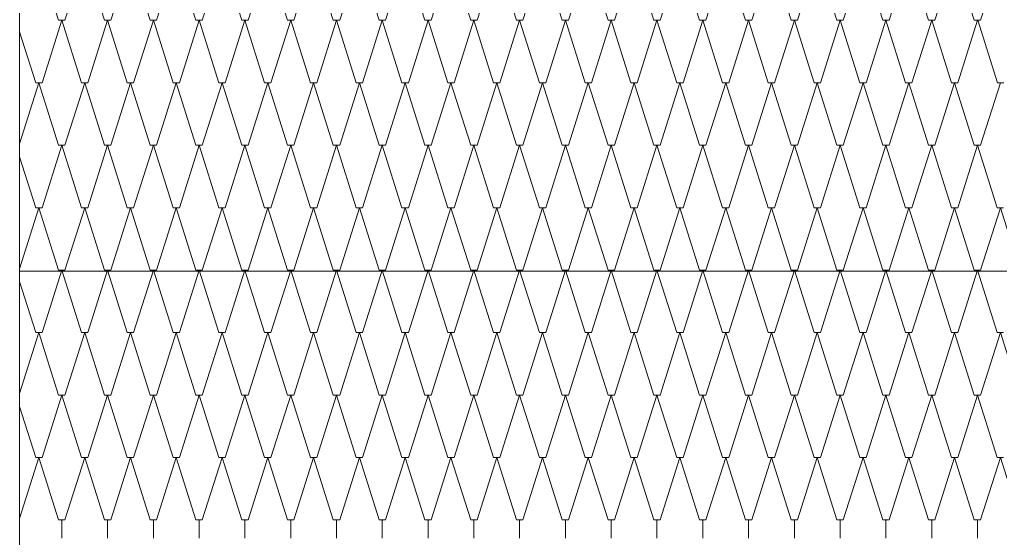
# Model space of a CAD drawing. Header units: millimetres. Extents: x 2399 to 111977, y 1313 to 59551.
# Drawn here: x 8346 to 11526, y 38151 to 39834 of the extents above; entities that cross this region are included whole.
import ezdxf

# ---------------------------------------------------------------- set-up
doc = ezdxf.new("R2010")
doc.units = ezdxf.units.MM
doc.layers.add('hatch1', color=7, linetype='Continuous', lineweight=20, true_color=0x6a6a6a)
doc.layers.add('main line', color=7, linetype='Continuous', lineweight=13)

msp = doc.modelspace()

# ---------------------------------------------------------------- linework, layer by layer
at = {"layer": 'hatch1', "color": 251, "linetype": 'Continuous', "lineweight": 20, "true_color": 0x6a6a6a}
for p, q in [((8408.2127, 40034.2835), (8472.1608, 39831.6338)), ((8556.7003, 40034.2835), (8492.7521, 39831.6338)), ((8556.7003, 40034.2835), (8620.6484, 39831.6338)), ((8705.1879, 40034.2835), (8641.2397, 39831.6338)), ((8705.1879, 40034.2835), (8769.136, 39831.6338)), ((8853.6754, 40034.2835), (8789.7273, 39831.6338)), ((8853.6754, 40034.2835), (8917.6236, 39831.6338)), ((9002.163, 40034.2835), (8938.2149, 39831.6338)), ((9002.163, 40034.2835), (9066.1112, 39831.6338)), ((9150.6506, 40034.2835), (9086.7025, 39831.6338)), ((9150.6506, 40034.2835), (9214.5988, 39831.6338)), ((9299.1382, 40034.2835), (9235.1901, 39831.6338)), ((9299.1382, 40034.2835), (9363.0863, 39831.6338)), ((9447.6258, 40034.2835), (9383.6777, 39831.6338)), ((9447.6258, 40034.2835), (9511.5739, 39831.6338)), ((9596.1134, 40034.2835), (9532.1653, 39831.6338)), ((9596.1134, 40034.2835), (9660.0615, 39831.6338)), ((9744.601, 40034.2835), (9680.6528, 39831.6338)), ((9744.601, 40034.2835), (9808.5491, 39831.6338)), ((9893.0886, 40034.2835), (9829.1404, 39831.6338)), ((9893.0886, 40034.2835), (9957.0367, 39831.6338)), ((10041.5761, 40034.2835), (9977.628, 39831.6338)), ((10041.5761, 40034.2835), (10105.5243, 39831.6338)), ((10190.0637, 40034.2835), (10126.1156, 39831.6338)), ((10190.0637, 40034.2835), (10254.0119, 39831.6338)), ((10338.5513, 40034.2835), (10274.6032, 39831.6338)), ((10338.5513, 40034.2835), (10402.4995, 39831.6338)), ((10487.0389, 40034.2835), (10423.0908, 39831.6338)), ((10487.0389, 40034.2835), (10550.987, 39831.6338)), ((10635.5265, 40034.2835), (10571.5784, 39831.6338)), ((10635.5265, 40034.2835), (10699.4746, 39831.6338)), ((10784.0141, 40034.2835), (10720.066, 39831.6338)), ((10784.0141, 40034.2835), (10847.9622, 39831.6338)), ((10932.5017, 40034.2835), (10868.5535, 39831.6338)), ((10932.5017, 40034.2835), (10996.4498, 39831.6338)), ((11080.9893, 40034.2835), (11017.0411, 39831.6338)), ((11080.9893, 40034.2835), (11144.9374, 39831.6338)), ((11229.4769, 40034.2835), (11165.5287, 39831.6338)), ((11229.4769, 40034.2835), (11293.425, 39831.6338)), ((11377.9644, 40034.2835), (11314.0163, 39831.6338)), ((11377.9644, 40034.2835), (11441.9126, 39831.6338)), ((11526.452, 40034.2835), (11462.5039, 39831.6338)), ((8482.4565, 39831.6338), (8418.5083, 39628.9841)), ((8472.1608, 39831.6338), (8492.7521, 39831.6338)), ((8482.4565, 39831.6338), (8546.4046, 39628.9841)), ((8630.9441, 39831.6338), (8566.9959, 39628.9841)), ((8620.6484, 39831.6338), (8641.2397, 39831.6338)), ((8630.9441, 39831.6338), (8694.8922, 39628.9841)), ((8779.4317, 39831.6338), (8715.4835, 39628.9841)), ((8769.136, 39831.6338), (8789.7273, 39831.6338)), ((8779.4317, 39831.6338), (8843.3798, 39628.9841)), ((8927.9192, 39831.6338), (8863.9711, 39628.9841)), ((8917.6236, 39831.6338), (8938.2149, 39831.6338)), ((8927.9192, 39831.6338), (8991.8674, 39628.9841)), ((9076.4068, 39831.6338), (9012.4587, 39628.9841)), ((9066.1112, 39831.6338), (9086.7025, 39831.6338)), ((9076.4068, 39831.6338), (9140.355, 39628.9841)), ((9224.8944, 39831.6338), (9160.9463, 39628.9841)), ((9214.5988, 39831.6338), (9235.1901, 39831.6338)), ((9224.8944, 39831.6338), (9288.8425, 39628.9841)), ((9373.382, 39831.6338), (9309.4339, 39628.9841)), ((9363.0863, 39831.6338), (9383.6777, 39831.6338)), ((9373.382, 39831.6338), (9437.3301, 39628.9841)), ((9521.8696, 39831.6338), (9457.9215, 39628.9841)), ((9511.5739, 39831.6338), (9532.1653, 39831.6338)), ((9521.8696, 39831.6338), (9585.8177, 39628.9841)), ((9670.3572, 39831.6338), (9606.409, 39628.9841)), ((9660.0615, 39831.6338), (9680.6528, 39831.6338)), ((9670.3572, 39831.6338), (9734.3053, 39628.9841)), ((9818.8448, 39831.6338), (9754.8966, 39628.9841)), ((9808.5491, 39831.6338), (9829.1404, 39831.6338)), ((9818.8448, 39831.6338), (9882.7929, 39628.9841)), ((9967.3324, 39831.6338), (9903.3842, 39628.9841)), ((9957.0367, 39831.6338), (9977.628, 39831.6338)), ((9967.3324, 39831.6338), (10031.2805, 39628.9841)), ((10115.8199, 39831.6338), (10051.8718, 39628.9841)), ((10105.5243, 39831.6338), (10126.1156, 39831.6338)), ((10115.8199, 39831.6338), (10179.7681, 39628.9841)), ((10264.3075, 39831.6338), (10200.3594, 39628.9841)), ((10254.0119, 39831.6338), (10274.6032, 39831.6338)), ((10264.3075, 39831.6338), (10328.2557, 39628.9841)), ((10412.7951, 39831.6338), (10348.847, 39628.9841)), ((10402.4995, 39831.6338), (10423.0908, 39831.6338)), ((10412.7951, 39831.6338), (10476.7433, 39628.9841)), ((10561.2827, 39831.6338), (10497.3346, 39628.9841)), ((10550.987, 39831.6338), (10571.5784, 39831.6338)), ((10561.2827, 39831.6338), (10625.2308, 39628.9841)), ((10709.7703, 39831.6338), (10645.8222, 39628.9841)), ((10699.4746, 39831.6338), (10720.066, 39831.6338)), ((10709.7703, 39831.6338), (10773.7184, 39628.9841)), ((10858.2579, 39831.6338), (10794.3098, 39628.9841)), ((10847.9622, 39831.6338), (10868.5535, 39831.6338)), ((10858.2579, 39831.6338), (10922.206, 39628.9841)), ((11006.7455, 39831.6338), (10942.7973, 39628.9841)), ((10996.4498, 39831.6338), (11017.0411, 39831.6338)), ((11006.7455, 39831.6338), (11070.6936, 39628.9841)), ((11155.2331, 39831.6338), (11091.2849, 39628.9841)), ((11144.9374, 39831.6338), (11165.5287, 39831.6338)), ((11155.2331, 39831.6338), (11219.1812, 39628.9841)), ((11303.7206, 39831.6338), (11239.7725, 39628.9841)), ((11293.425, 39831.6338), (11314.0163, 39831.6338)), ((11304.0902, 39831.6338), (11368.0383, 39628.9841)), ((11452.5777, 39831.6338), (11388.6296, 39628.9841)), ((11441.9126, 39831.6338), (11462.5039, 39831.6338)), ((11452.9473, 39831.6338), (11516.8954, 39628.9841)), ((8345.7034, 39794.4474), (8397.917, 39628.9841)), ((8408.2127, 39628.9841), (8345.7034, 39430.8942)), ((8397.917, 39628.9841), (8418.5083, 39628.9841)), ((8408.2127, 39628.9841), (8472.1608, 39426.3344)), ((8556.7003, 39628.9841), (8492.7521, 39426.3344)), ((8546.4046, 39628.9841), (8566.9959, 39628.9841)), ((8556.7003, 39628.9841), (8620.6484, 39426.3344)), ((8705.1879, 39628.9841), (8641.2397, 39426.3344)), ((8694.8922, 39628.9841), (8715.4835, 39628.9841)), ((8705.1879, 39628.9841), (8769.136, 39426.3344)), ((8853.6754, 39628.9841), (8789.7273, 39426.3344)), ((8843.3798, 39628.9841), (8863.9711, 39628.9841)), ((8853.6754, 39628.9841), (8917.6236, 39426.3344)), ((9002.163, 39628.9841), (8938.2149, 39426.3344)), ((8991.8674, 39628.9841), (9012.4587, 39628.9841)), ((9002.163, 39628.9841), (9066.1112, 39426.3344)), ((9150.6506, 39628.9841), (9086.7025, 39426.3344)), ((9140.355, 39628.9841), (9160.9463, 39628.9841)), ((9150.6506, 39628.9841), (9214.5988, 39426.3344)), ((9299.1382, 39628.9841), (9235.1901, 39426.3344)), ((9288.8425, 39628.9841), (9309.4339, 39628.9841)), ((9299.1382, 39628.9841), (9363.0863, 39426.3344)), ((9447.6258, 39628.9841), (9383.6777, 39426.3344)), ((9437.3301, 39628.9841), (9457.9215, 39628.9841)), ((9447.6258, 39628.9841), (9511.5739, 39426.3344)), ((9596.1134, 39628.9841), (9532.1653, 39426.3344)), ((9585.8177, 39628.9841), (9606.409, 39628.9841)), ((9596.1134, 39628.9841), (9660.0615, 39426.3344)), ((9744.601, 39628.9841), (9680.6528, 39426.3344)), ((9734.3053, 39628.9841), (9754.8966, 39628.9841)), ((9744.601, 39628.9841), (9808.5491, 39426.3344)), ((9893.0886, 39628.9841), (9829.1404, 39426.3344)), ((9882.7929, 39628.9841), (9903.3842, 39628.9841)), ((9893.0886, 39628.9841), (9957.0367, 39426.3344)), ((10041.5761, 39628.9841), (9977.628, 39426.3344)), ((10031.2805, 39628.9841), (10051.8718, 39628.9841)), ((10041.5761, 39628.9841), (10105.5243, 39426.3344)), ((10190.0637, 39628.9841), (10126.1156, 39426.3344)), ((10179.7681, 39628.9841), (10200.3594, 39628.9841)), ((10190.0637, 39628.9841), (10254.0119, 39426.3344)), ((10338.5513, 39628.9841), (10274.6032, 39426.3344)), ((10328.2557, 39628.9841), (10348.847, 39628.9841)), ((10338.5513, 39628.9841), (10402.4995, 39426.3344)), ((10487.0389, 39628.9841), (10423.0908, 39426.3344)), ((10476.7433, 39628.9841), (10497.3346, 39628.9841)), ((10487.0389, 39628.9841), (10550.987, 39426.3344)), ((10635.5265, 39628.9841), (10571.5784, 39426.3344)), ((10625.2308, 39628.9841), (10645.8222, 39628.9841)), ((10635.5265, 39628.9841), (10699.4746, 39426.3344)), ((10784.0141, 39628.9841), (10720.066, 39426.3344)), ((10773.7184, 39628.9841), (10794.3098, 39628.9841)), ((10784.0141, 39628.9841), (10847.9622, 39426.3344)), ((10932.5017, 39628.9841), (10868.5535, 39426.3344)), ((10922.206, 39628.9841), (10942.7973, 39628.9841)), ((10932.5017, 39628.9841), (10996.4498, 39426.3344)), ((11080.9893, 39628.9841), (11017.0411, 39426.3344)), ((11070.6936, 39628.9841), (11091.2849, 39628.9841)), ((11080.9893, 39628.9841), (11144.9374, 39426.3344)), ((11229.4769, 39628.9841), (11165.5287, 39426.3344)), ((11219.1812, 39628.9841), (11239.7725, 39628.9841)), ((11229.4769, 39628.9841), (11293.425, 39426.3344)), ((11377.9644, 39628.9841), (11314.0163, 39426.3344)), ((11368.0383, 39628.9841), (11388.6296, 39628.9841)), ((11377.9644, 39628.9841), (11441.9126, 39426.3344)), ((11526.452, 39628.9841), (11462.5039, 39426.3344)), ((11516.8954, 39628.9841), (11537.4867, 39628.9841)), ((8482.4565, 39426.3344), (8418.5083, 39223.6847)), ((8472.1608, 39426.3344), (8492.7521, 39426.3344)), ((8482.4565, 39426.3344), (8546.4046, 39223.6847)), ((8630.9441, 39426.3344), (8566.9959, 39223.6847)), ((8620.6484, 39426.3344), (8641.2397, 39426.3344)), ((8630.9441, 39426.3344), (8694.8922, 39223.6847)), ((8779.4317, 39426.3344), (8715.4835, 39223.6847)), ((8769.136, 39426.3344), (8789.7273, 39426.3344)), ((8779.4317, 39426.3344), (8843.3798, 39223.6847)), ((8927.9192, 39426.3344), (8863.9711, 39223.6847)), ((8917.6236, 39426.3344), (8938.2149, 39426.3344)), ((8927.9192, 39426.3344), (8991.8674, 39223.6847)), ((9076.4068, 39426.3344), (9012.4587, 39223.6847)), ((9066.1112, 39426.3344), (9086.7025, 39426.3344)), ((9076.4068, 39426.3344), (9140.355, 39223.6847)), ((9224.8944, 39426.3344), (9160.9463, 39223.6847)), ((9214.5988, 39426.3344), (9235.1901, 39426.3344)), ((9224.8944, 39426.3344), (9288.8425, 39223.6847)), ((9373.382, 39426.3344), (9309.4339, 39223.6847)), ((9363.0863, 39426.3344), (9383.6777, 39426.3344)), ((9373.382, 39426.3344), (9437.3301, 39223.6847)), ((9521.8696, 39426.3344), (9457.9215, 39223.6847)), ((9511.5739, 39426.3344), (9532.1653, 39426.3344)), ((9521.8696, 39426.3344), (9585.8177, 39223.6847)), ((9670.3572, 39426.3344), (9606.409, 39223.6847)), ((9660.0615, 39426.3344), (9680.6528, 39426.3344)), ((9670.3572, 39426.3344), (9734.3053, 39223.6847)), ((9818.8448, 39426.3344), (9754.8966, 39223.6847)), ((9808.5491, 39426.3344), (9829.1404, 39426.3344)), ((9818.8448, 39426.3344), (9882.7929, 39223.6847)), ((9967.3324, 39426.3344), (9903.3842, 39223.6847)), ((9957.0367, 39426.3344), (9977.628, 39426.3344)), ((9967.3324, 39426.3344), (10031.2805, 39223.6847)), ((10115.8199, 39426.3344), (10051.8718, 39223.6847)), ((10105.5243, 39426.3344), (10126.1156, 39426.3344)), ((10115.8199, 39426.3344), (10179.7681, 39223.6847)), ((10264.3075, 39426.3344), (10200.3594, 39223.6847)), ((10254.0119, 39426.3344), (10274.6032, 39426.3344)), ((10264.3075, 39426.3344), (10328.2557, 39223.6847)), ((10412.7951, 39426.3344), (10348.847, 39223.6847)), ((10402.4995, 39426.3344), (10423.0908, 39426.3344)), ((10412.7951, 39426.3344), (10476.7433, 39223.6847)), ((10561.2827, 39426.3344), (10497.3346, 39223.6847)), ((10550.987, 39426.3344), (10571.5784, 39426.3344)), ((10561.2827, 39426.3344), (10625.2308, 39223.6847)), ((10709.7703, 39426.3344), (10645.8222, 39223.6847)), ((10699.4746, 39426.3344), (10720.066, 39426.3344)), ((10709.7703, 39426.3344), (10773.7184, 39223.6847)), ((10858.2579, 39426.3344), (10794.3098, 39223.6847)), ((10847.9622, 39426.3344), (10868.5535, 39426.3344)), ((10858.2579, 39426.3344), (10922.206, 39223.6847)), ((11006.7455, 39426.3344), (10942.7973, 39223.6847)), ((10996.4498, 39426.3344), (11017.0411, 39426.3344)), ((11006.7455, 39426.3344), (11070.6936, 39223.6847)), ((11155.2331, 39426.3344), (11091.2849, 39223.6847)), ((11144.9374, 39426.3344), (11165.5287, 39426.3344)), ((11155.2331, 39426.3344), (11219.1812, 39223.6847)), ((11303.7206, 39426.3344), (11239.7725, 39223.6847)), ((11293.425, 39426.3344), (11314.0163, 39426.3344)), ((11303.7206, 39426.3344), (11367.6688, 39223.6847)), ((11452.2082, 39426.3344), (11388.2601, 39223.6847)), ((11441.9126, 39426.3344), (11462.5039, 39426.3344)), ((11452.2082, 39426.3344), (11516.1564, 39223.6847)), ((8345.7034, 39389.148), (8397.917, 39223.6847)), ((8408.2127, 39223.6847), (8345.7034, 39025.5948)), ((8397.917, 39223.6847), (8418.5083, 39223.6847)), ((8408.2127, 39223.6847), (8472.1608, 39021.035)), ((8556.7003, 39223.6847), (8492.7521, 39021.035)), ((8546.4046, 39223.6847), (8566.9959, 39223.6847)), ((8556.7003, 39223.6847), (8620.6484, 39021.035)), ((8705.1879, 39223.6847), (8641.2397, 39021.035)), ((8694.8922, 39223.6847), (8715.4835, 39223.6847)), ((8705.1879, 39223.6847), (8769.136, 39021.035)), ((8853.6754, 39223.6847), (8789.7273, 39021.035)), ((8843.3798, 39223.6847), (8863.9711, 39223.6847)), ((8853.6754, 39223.6847), (8917.6236, 39021.035)), ((9002.163, 39223.6847), (8938.2149, 39021.035)), ((8991.8674, 39223.6847), (9012.4587, 39223.6847)), ((9002.163, 39223.6847), (9066.1112, 39021.035)), ((9150.6506, 39223.6847), (9086.7025, 39021.035)), ((9140.355, 39223.6847), (9160.9463, 39223.6847)), ((9150.6506, 39223.6847), (9214.5988, 39021.035)), ((9299.1382, 39223.6847), (9235.1901, 39021.035)), ((9288.8425, 39223.6847), (9309.4339, 39223.6847)), ((9299.1382, 39223.6847), (9363.0863, 39021.035)), ((9447.6258, 39223.6847), (9383.6777, 39021.035)), ((9437.3301, 39223.6847), (9457.9215, 39223.6847)), ((9447.6258, 39223.6847), (9511.5739, 39021.035)), ((9596.1134, 39223.6847), (9532.1653, 39021.035)), ((9585.8177, 39223.6847), (9606.409, 39223.6847)), ((9596.1134, 39223.6847), (9660.0615, 39021.035)), ((9744.601, 39223.6847), (9680.6528, 39021.035)), ((9734.3053, 39223.6847), (9754.8966, 39223.6847)), ((9744.601, 39223.6847), (9808.5491, 39021.035)), ((9893.0886, 39223.6847), (9829.1404, 39021.035)), ((9882.7929, 39223.6847), (9903.3842, 39223.6847)), ((9893.0886, 39223.6847), (9957.0367, 39021.035)), ((10041.5761, 39223.6847), (9977.628, 39021.035)), ((10031.2805, 39223.6847), (10051.8718, 39223.6847)), ((10041.5761, 39223.6847), (10105.5243, 39021.035)), ((10190.0637, 39223.6847), (10126.1156, 39021.035)), ((10179.7681, 39223.6847), (10200.3594, 39223.6847)), ((10190.0637, 39223.6847), (10254.0119, 39021.035)), ((10338.5513, 39223.6847), (10274.6032, 39021.035)), ((10328.2557, 39223.6847), (10348.847, 39223.6847)), ((10338.5513, 39223.6847), (10402.4995, 39021.035)), ((10487.0389, 39223.6847), (10423.0908, 39021.035)), ((10476.7433, 39223.6847), (10497.3346, 39223.6847)), ((10487.0389, 39223.6847), (10550.987, 39021.035)), ((10635.5265, 39223.6847), (10571.5784, 39021.035)), ((10625.2308, 39223.6847), (10645.8222, 39223.6847)), ((10635.5265, 39223.6847), (10699.4746, 39021.035)), ((10784.0141, 39223.6847), (10720.066, 39021.035)), ((10773.7184, 39223.6847), (10794.3098, 39223.6847)), ((10784.0141, 39223.6847), (10847.9622, 39021.035)), ((10932.5017, 39223.6847), (10868.5535, 39021.035)), ((10922.206, 39223.6847), (10942.7973, 39223.6847)), ((10932.5017, 39223.6847), (10996.4498, 39021.035)), ((11080.9893, 39223.6847), (11017.0411, 39021.035)), ((11070.6936, 39223.6847), (11091.2849, 39223.6847)), ((11080.9893, 39223.6847), (11144.9374, 39021.035)), ((11229.4769, 39223.6847), (11165.5287, 39021.035)), ((11219.1812, 39223.6847), (11239.7725, 39223.6847)), ((11229.4769, 39223.6847), (11293.425, 39021.035)), ((11377.9644, 39223.6847), (11314.0163, 39021.035)), ((11367.6688, 39223.6847), (11388.2601, 39223.6847)), ((11377.9644, 39223.6847), (11441.9126, 39021.035)), ((11526.452, 39223.6847), (11462.5039, 39021.035)), ((11516.1564, 39223.6847), (11536.7477, 39223.6847)), ((11526.452, 39223.6847), (11590.4002, 39021.035)), ((8482.4565, 39021.035), (8418.5083, 38818.3853)), ((8472.1608, 39021.035), (8492.7521, 39021.035)), ((8482.4565, 39021.035), (8546.4046, 38818.3853)), ((8630.9441, 39021.035), (8566.9959, 38818.3853)), ((8620.6484, 39021.035), (8641.2397, 39021.035)), ((8630.9441, 39021.035), (8694.8922, 38818.3853)), ((8779.4317, 39021.035), (8715.4835, 38818.3853)), ((8769.136, 39021.035), (8789.7273, 39021.035)), ((8779.4317, 39021.035), (8843.3798, 38818.3853)), ((8927.9192, 39021.035), (8863.9711, 38818.3853)), ((8917.6236, 39021.035), (8938.2149, 39021.035)), ((8927.9192, 39021.035), (8991.8674, 38818.3853)), ((9076.4068, 39021.035), (9012.4587, 38818.3853)), ((9066.1112, 39021.035), (9086.7025, 39021.035)), ((9076.4068, 39021.035), (9140.355, 38818.3853)), ((9224.8944, 39021.035), (9160.9463, 38818.3853)), ((9214.5988, 39021.035), (9235.1901, 39021.035)), ((9224.8944, 39021.035), (9288.8425, 38818.3853)), ((9373.382, 39021.035), (9309.4339, 38818.3853)), ((9363.0863, 39021.035), (9383.6777, 39021.035)), ((9373.382, 39021.035), (9437.3301, 38818.3853)), ((9521.8696, 39021.035), (9457.9215, 38818.3853)), ((9511.5739, 39021.035), (9532.1653, 39021.035)), ((9521.8696, 39021.035), (9585.8177, 38818.3853)), ((9670.3572, 39021.035), (9606.409, 38818.3853)), ((9660.0615, 39021.035), (9680.6528, 39021.035)), ((9670.3572, 39021.035), (9734.3053, 38818.3853)), ((9818.8448, 39021.035), (9754.8966, 38818.3853)), ((9808.5491, 39021.035), (9829.1404, 39021.035)), ((9818.8448, 39021.035), (9882.7929, 38818.3853)), ((9967.3324, 39021.035), (9903.3842, 38818.3853)), ((9957.0367, 39021.035), (9977.628, 39021.035)), ((9967.3324, 39021.035), (10031.2805, 38818.3853)), ((10115.8199, 39021.035), (10051.8718, 38818.3853)), ((10105.5243, 39021.035), (10126.1156, 39021.035)), ((10115.8199, 39021.035), (10179.7681, 38818.3853)), ((10264.3075, 39021.035), (10200.3594, 38818.3853)), ((10254.0119, 39021.035), (10274.6032, 39021.035)), ((10264.3075, 39021.035), (10328.2557, 38818.3853)), ((10412.7951, 39021.035), (10348.847, 38818.3853)), ((10402.4995, 39021.035), (10423.0908, 39021.035)), ((10412.7951, 39021.035), (10476.7433, 38818.3853)), ((10561.2827, 39021.035), (10497.3346, 38818.3853)), ((10550.987, 39021.035), (10571.5784, 39021.035)), ((10561.2827, 39021.035), (10625.2308, 38818.3853)), ((10709.7703, 39021.035), (10645.8222, 38818.3853)), ((10699.4746, 39021.035), (10720.066, 39021.035)), ((10709.7703, 39021.035), (10773.7184, 38818.3853)), ((10858.2579, 39021.035), (10794.3098, 38818.3853)), ((10847.9622, 39021.035), (10868.5535, 39021.035)), ((10858.2579, 39021.035), (10922.206, 38818.3853)), ((11006.7455, 39021.035), (10942.7973, 38818.3853)), ((10996.4498, 39021.035), (11017.0411, 39021.035)), ((11006.7455, 39021.035), (11070.6936, 38818.3853)), ((11155.2331, 39021.035), (11091.2849, 38818.3853)), ((11144.9374, 39021.035), (11165.5287, 39021.035)), ((11155.2331, 39021.035), (11219.1812, 38818.3853)), ((11303.7206, 39021.035), (11239.7725, 38818.3853)), ((11293.425, 39021.035), (11314.0163, 39021.035)), ((11303.7206, 39021.035), (11367.6688, 38818.3853)), ((11452.2082, 39021.035), (11388.2601, 38818.3853)), ((11441.9126, 39021.035), (11462.5039, 39021.035)), ((11452.2082, 39021.035), (11516.1564, 38818.3853)), ((8345.7034, 38983.8486), (8397.917, 38818.3853)), ((8408.2127, 38818.3853), (8345.7034, 38620.2955)), ((8397.917, 38818.3853), (8418.5083, 38818.3853)), ((8408.2127, 38818.3853), (8472.1608, 38615.7357)), ((8556.7003, 38818.3853), (8492.7521, 38615.7357)), ((8546.4046, 38818.3853), (8566.9959, 38818.3853)), ((8556.7003, 38818.3853), (8620.6484, 38615.7357)), ((8705.1879, 38818.3853), (8641.2397, 38615.7357)), ((8694.8922, 38818.3853), (8715.4835, 38818.3853)), ((8705.1879, 38818.3853), (8769.136, 38615.7357)), ((8853.6754, 38818.3853), (8789.7273, 38615.7357)), ((8843.3798, 38818.3853), (8863.9711, 38818.3853)), ((8853.6754, 38818.3853), (8917.6236, 38615.7357)), ((9002.163, 38818.3853), (8938.2149, 38615.7357)), ((8991.8674, 38818.3853), (9012.4587, 38818.3853)), ((9002.163, 38818.3853), (9066.1112, 38615.7357)), ((9150.6506, 38818.3853), (9086.7025, 38615.7357)), ((9140.355, 38818.3853), (9160.9463, 38818.3853)), ((9150.6506, 38818.3853), (9214.5988, 38615.7357)), ((9299.1382, 38818.3853), (9235.1901, 38615.7357)), ((9288.8425, 38818.3853), (9309.4339, 38818.3853)), ((9299.1382, 38818.3853), (9363.0863, 38615.7357)), ((9447.6258, 38818.3853), (9383.6777, 38615.7357)), ((9437.3301, 38818.3853), (9457.9215, 38818.3853)), ((9447.6258, 38818.3853), (9511.5739, 38615.7357)), ((9596.1134, 38818.3853), (9532.1653, 38615.7357)), ((9585.8177, 38818.3853), (9606.409, 38818.3853)), ((9596.1134, 38818.3853), (9660.0615, 38615.7357)), ((9744.601, 38818.3853), (9680.6528, 38615.7357)), ((9734.3053, 38818.3853), (9754.8966, 38818.3853)), ((9744.601, 38818.3853), (9808.5491, 38615.7357)), ((9893.0886, 38818.3853), (9829.1404, 38615.7357)), ((9882.7929, 38818.3853), (9903.3842, 38818.3853)), ((9893.0886, 38818.3853), (9957.0367, 38615.7357)), ((10041.5761, 38818.3853), (9977.628, 38615.7357)), ((10031.2805, 38818.3853), (10051.8718, 38818.3853)), ((10041.5761, 38818.3853), (10105.5243, 38615.7357)), ((10190.0637, 38818.3853), (10126.1156, 38615.7357)), ((10179.7681, 38818.3853), (10200.3594, 38818.3853)), ((10190.0637, 38818.3853), (10254.0119, 38615.7357)), ((10338.5513, 38818.3853), (10274.6032, 38615.7357)), ((10328.2557, 38818.3853), (10348.847, 38818.3853)), ((10338.5513, 38818.3853), (10402.4995, 38615.7357)), ((10487.0389, 38818.3853), (10423.0908, 38615.7357)), ((10476.7433, 38818.3853), (10497.3346, 38818.3853)), ((10487.0389, 38818.3853), (10550.987, 38615.7357)), ((10635.5265, 38818.3853), (10571.5784, 38615.7357)), ((10625.2308, 38818.3853), (10645.8222, 38818.3853)), ((10635.5265, 38818.3853), (10699.4746, 38615.7357)), ((10784.0141, 38818.3853), (10720.066, 38615.7357)), ((10773.7184, 38818.3853), (10794.3098, 38818.3853)), ((10784.0141, 38818.3853), (10847.9622, 38615.7357)), ((10932.5017, 38818.3853), (10868.5535, 38615.7357)), ((10922.206, 38818.3853), (10942.7973, 38818.3853)), ((10932.5017, 38818.3853), (10996.4498, 38615.7357)), ((11080.9893, 38818.3853), (11017.0411, 38615.7357)), ((11070.6936, 38818.3853), (11091.2849, 38818.3853)), ((11080.9893, 38818.3853), (11144.9374, 38615.7357)), ((11229.4769, 38818.3853), (11165.5287, 38615.7357)), ((11219.1812, 38818.3853), (11239.7725, 38818.3853)), ((11229.4769, 38818.3853), (11293.425, 38615.7357)), ((11377.9644, 38818.3853), (11314.0163, 38615.7357)), ((11367.6688, 38818.3853), (11388.2601, 38818.3853)), ((11377.9644, 38818.3853), (11441.9126, 38615.7357)), ((11526.452, 38818.3853), (11462.5039, 38615.7357)), ((11516.1564, 38818.3853), (11536.7477, 38818.3853)), ((11526.452, 38818.3853), (11590.4002, 38615.7357)), ((8482.4565, 38615.7357), (8418.5083, 38413.086)), ((8472.1608, 38615.7357), (8492.7521, 38615.7357)), ((8482.4565, 38615.7357), (8546.4046, 38413.086)), ((8630.9441, 38615.7357), (8566.9959, 38413.086)), ((8620.6484, 38615.7357), (8641.2397, 38615.7357)), ((8630.9441, 38615.7357), (8694.8922, 38413.086)), ((8779.4317, 38615.7357), (8715.4835, 38413.086)), ((8769.136, 38615.7357), (8789.7273, 38615.7357)), ((8779.4317, 38615.7357), (8843.3798, 38413.086)), ((8927.9192, 38615.7357), (8863.9711, 38413.086)), ((8917.6236, 38615.7357), (8938.2149, 38615.7357)), ((8927.9192, 38615.7357), (8991.8674, 38413.086)), ((9076.4068, 38615.7357), (9012.4587, 38413.086)), ((9066.1112, 38615.7357), (9086.7025, 38615.7357)), ((9076.4068, 38615.7357), (9140.355, 38413.086)), ((9224.8944, 38615.7357), (9160.9463, 38413.086)), ((9214.5988, 38615.7357), (9235.1901, 38615.7357)), ((9224.8944, 38615.7357), (9288.8425, 38413.086)), ((9373.382, 38615.7357), (9309.4339, 38413.086)), ((9363.0863, 38615.7357), (9383.6777, 38615.7357)), ((9373.382, 38615.7357), (9437.3301, 38413.086)), ((9521.8696, 38615.7357), (9457.9215, 38413.086)), ((9511.5739, 38615.7357), (9532.1653, 38615.7357)), ((9521.8696, 38615.7357), (9585.8177, 38413.086)), ((9670.3572, 38615.7357), (9606.409, 38413.086)), ((9660.0615, 38615.7357), (9680.6528, 38615.7357)), ((9670.3572, 38615.7357), (9734.3053, 38413.086)), ((9818.8448, 38615.7357), (9754.8966, 38413.086)), ((9808.5491, 38615.7357), (9829.1404, 38615.7357)), ((9818.8448, 38615.7357), (9882.7929, 38413.086)), ((9967.3324, 38615.7357), (9903.3842, 38413.086)), ((9957.0367, 38615.7357), (9977.628, 38615.7357)), ((9967.3324, 38615.7357), (10031.2805, 38413.086)), ((10115.8199, 38615.7357), (10051.8718, 38413.086)), ((10105.5243, 38615.7357), (10126.1156, 38615.7357)), ((10115.8199, 38615.7357), (10179.7681, 38413.086)), ((10264.3075, 38615.7357), (10200.3594, 38413.086)), ((10254.0119, 38615.7357), (10274.6032, 38615.7357)), ((10264.3075, 38615.7357), (10328.2557, 38413.086)), ((10412.7951, 38615.7357), (10348.847, 38413.086)), ((10402.4995, 38615.7357), (10423.0908, 38615.7357)), ((10412.7951, 38615.7357), (10476.7433, 38413.086)), ((10561.2827, 38615.7357), (10497.3346, 38413.086)), ((10550.987, 38615.7357), (10571.5784, 38615.7357)), ((10561.2827, 38615.7357), (10625.2308, 38413.086)), ((10709.7703, 38615.7357), (10645.8222, 38413.086)), ((10699.4746, 38615.7357), (10720.066, 38615.7357)), ((10709.7703, 38615.7357), (10773.7184, 38413.086)), ((10858.2579, 38615.7357), (10794.3098, 38413.086)), ((10847.9622, 38615.7357), (10868.5535, 38615.7357)), ((10858.2579, 38615.7357), (10922.206, 38413.086)), ((11006.7455, 38615.7357), (10942.7973, 38413.086)), ((10996.4498, 38615.7357), (11017.0411, 38615.7357)), ((11006.7455, 38615.7357), (11070.6936, 38413.086)), ((11155.2331, 38615.7357), (11091.2849, 38413.086)), ((11144.9374, 38615.7357), (11165.5287, 38615.7357)), ((11155.2331, 38615.7357), (11219.1812, 38413.086)), ((11303.7206, 38615.7357), (11239.7725, 38413.086)), ((11293.425, 38615.7357), (11314.0163, 38615.7357)), ((11303.7206, 38615.7357), (11367.6688, 38413.086)), ((11452.2082, 38615.7357), (11388.2601, 38413.086)), ((11441.9126, 38615.7357), (11462.5039, 38615.7357)), ((11452.2082, 38615.7357), (11516.1564, 38413.086)), ((8345.7034, 38578.5492), (8397.917, 38413.086)), ((8408.2127, 38413.086), (8345.7034, 38214.9961)), ((8397.917, 38413.086), (8418.5083, 38413.086)), ((8408.2127, 38413.086), (8472.1608, 38210.4363)), ((8556.7003, 38413.086), (8492.7521, 38210.4363)), ((8546.4046, 38413.086), (8566.9959, 38413.086)), ((8556.7003, 38413.086), (8620.6484, 38210.4363)), ((8705.1879, 38413.086), (8641.2397, 38210.4363)), ((8694.8922, 38413.086), (8715.4835, 38413.086)), ((8705.1879, 38413.086), (8769.136, 38210.4363)), ((8853.6754, 38413.086), (8789.7273, 38210.4363)), ((8843.3798, 38413.086), (8863.9711, 38413.086)), ((8853.6754, 38413.086), (8917.6236, 38210.4363)), ((9002.163, 38413.086), (8938.2149, 38210.4363)), ((8991.8674, 38413.086), (9012.4587, 38413.086)), ((9002.163, 38413.086), (9066.1112, 38210.4363)), ((9150.6506, 38413.086), (9086.7025, 38210.4363)), ((9140.355, 38413.086), (9160.9463, 38413.086)), ((9150.6506, 38413.086), (9214.5988, 38210.4363)), ((9299.1382, 38413.086), (9235.1901, 38210.4363)), ((9288.8425, 38413.086), (9309.4339, 38413.086)), ((9299.1382, 38413.086), (9363.0863, 38210.4363)), ((9447.6258, 38413.086), (9383.6777, 38210.4363)), ((9437.3301, 38413.086), (9457.9215, 38413.086)), ((9447.6258, 38413.086), (9511.5739, 38210.4363)), ((9596.1134, 38413.086), (9532.1653, 38210.4363)), ((9585.8177, 38413.086), (9606.409, 38413.086)), ((9596.1134, 38413.086), (9660.0615, 38210.4363)), ((9744.601, 38413.086), (9680.6528, 38210.4363)), ((9734.3053, 38413.086), (9754.8966, 38413.086)), ((9744.601, 38413.086), (9808.5491, 38210.4363)), ((9893.0886, 38413.086), (9829.1404, 38210.4363)), ((9882.7929, 38413.086), (9903.3842, 38413.086)), ((9893.0886, 38413.086), (9957.0367, 38210.4363)), ((10041.5761, 38413.086), (9977.628, 38210.4363)), ((10031.2805, 38413.086), (10051.8718, 38413.086)), ((10041.5761, 38413.086), (10105.5243, 38210.4363)), ((10190.0637, 38413.086), (10126.1156, 38210.4363)), ((10179.7681, 38413.086), (10200.3594, 38413.086)), ((10190.0637, 38413.086), (10254.0119, 38210.4363)), ((10338.5513, 38413.086), (10274.6032, 38210.4363)), ((10328.2557, 38413.086), (10348.847, 38413.086)), ((10338.5513, 38413.086), (10402.4995, 38210.4363)), ((10487.0389, 38413.086), (10423.0908, 38210.4363)), ((10476.7433, 38413.086), (10497.3346, 38413.086)), ((10487.0389, 38413.086), (10550.987, 38210.4363)), ((10635.5265, 38413.086), (10571.5784, 38210.4363)), ((10625.2308, 38413.086), (10645.8222, 38413.086)), ((10635.5265, 38413.086), (10699.4746, 38210.4363)), ((10784.0141, 38413.086), (10720.066, 38210.4363)), ((10773.7184, 38413.086), (10794.3098, 38413.086)), ((10784.0141, 38413.086), (10847.9622, 38210.4363)), ((10932.5017, 38413.086), (10868.5535, 38210.4363)), ((10922.206, 38413.086), (10942.7973, 38413.086)), ((10932.5017, 38413.086), (10996.4498, 38210.4363)), ((11080.9893, 38413.086), (11017.0411, 38210.4363)), ((11070.6936, 38413.086), (11091.2849, 38413.086)), ((11080.9893, 38413.086), (11144.9374, 38210.4363)), ((11229.4769, 38413.086), (11165.5287, 38210.4363)), ((11219.1812, 38413.086), (11239.7725, 38413.086)), ((11229.4769, 38413.086), (11293.425, 38210.4363)), ((11377.9644, 38413.086), (11314.0163, 38210.4363)), ((11367.6688, 38413.086), (11388.2601, 38413.086)), ((11377.9644, 38413.086), (11441.9126, 38210.4363)), ((11526.452, 38413.086), (11462.5039, 38210.4363)), ((11516.1564, 38413.086), (11536.7477, 38413.086)), ((11526.452, 38413.086), (11590.4002, 38210.4363)), ((8472.1608, 38210.4363), (8492.7521, 38210.4363)), ((8482.4565, 38210.4363), (8482.0693, 38209.2094)), ((8482.4565, 38210.4363), (8482.4565, 38151.5204)), ((8482.4565, 38210.4363), (8482.8436, 38209.2094)), ((8620.6484, 38210.4363), (8641.2397, 38210.4363)), ((8630.9441, 38210.4363), (8630.5569, 38209.2094)), ((8630.9441, 38210.4363), (8630.9441, 38151.5204)), ((8630.9441, 38210.4363), (8631.3312, 38209.2094)), ((8769.136, 38210.4363), (8789.7273, 38210.4363)), ((8779.4317, 38210.4363), (8779.0445, 38209.2094)), ((8779.4317, 38210.4363), (8779.4317, 38151.5204)), ((8779.4317, 38210.4363), (8779.8188, 38209.2094)), ((8917.6236, 38210.4363), (8938.2149, 38210.4363)), ((8927.9192, 38210.4363), (8927.5321, 38209.2094)), ((8927.9192, 38210.4363), (8927.9192, 38151.5204)), ((8927.9192, 38210.4363), (8928.3064, 38209.2094)), ((9066.1112, 38210.4363), (9086.7025, 38210.4363)), ((9076.4068, 38210.4363), (9076.0197, 38209.2094)), ((9076.4068, 38210.4363), (9076.4068, 38151.5204)), ((9076.4068, 38210.4363), (9076.794, 38209.2094)), ((9214.5988, 38210.4363), (9235.1901, 38210.4363)), ((9224.8944, 38210.4363), (9224.5073, 38209.2094)), ((9224.8944, 38210.4363), (9224.8944, 38151.5204)), ((9224.8944, 38210.4363), (9225.2816, 38209.2094)), ((9363.0863, 38210.4363), (9383.6777, 38210.4363)), ((9373.382, 38210.4363), (9372.9949, 38209.2094)), ((9373.382, 38210.4363), (9373.382, 38151.5204)), ((9373.382, 38210.4363), (9373.7691, 38209.2094)), ((9511.5739, 38210.4363), (9532.1653, 38210.4363)), ((9521.8696, 38210.4363), (9521.4825, 38209.2094)), ((9521.8696, 38210.4363), (9521.8696, 38151.5204)), ((9521.8696, 38210.4363), (9522.2567, 38209.2094)), ((9660.0615, 38210.4363), (9680.6528, 38210.4363)), ((9670.3572, 38210.4363), (9669.97, 38209.2094)), ((9670.3572, 38210.4363), (9670.3572, 38151.5204)), ((9670.3572, 38210.4363), (9670.7443, 38209.2094)), ((9808.5491, 38210.4363), (9829.1404, 38210.4363)), ((9818.8448, 38210.4363), (9818.4576, 38209.2094)), ((9818.8448, 38210.4363), (9818.8448, 38151.5204)), ((9818.8448, 38210.4363), (9819.2319, 38209.2094)), ((9957.0367, 38210.4363), (9977.628, 38210.4363)), ((9967.3324, 38210.4363), (9966.9452, 38209.2094)), ((9967.3324, 38210.4363), (9967.3324, 38151.5204)), ((9967.3324, 38210.4363), (9967.7195, 38209.2094)), ((10105.5243, 38210.4363), (10126.1156, 38210.4363)), ((10115.8199, 38210.4363), (10115.4328, 38209.2094)), ((10115.8199, 38210.4363), (10115.8199, 38151.5204)), ((10115.8199, 38210.4363), (10116.2071, 38209.2094)), ((10254.0119, 38210.4363), (10274.6032, 38210.4363)), ((10264.3075, 38210.4363), (10263.9204, 38209.2094)), ((10264.3075, 38210.4363), (10264.3075, 38151.5204)), ((10264.3075, 38210.4363), (10264.6947, 38209.2094)), ((10402.4995, 38210.4363), (10423.0908, 38210.4363)), ((10412.7951, 38210.4363), (10412.408, 38209.2094)), ((10412.7951, 38210.4363), (10412.7951, 38151.5204)), ((10412.7951, 38210.4363), (10413.1823, 38209.2094)), ((10550.987, 38210.4363), (10571.5784, 38210.4363)), ((10561.2827, 38210.4363), (10560.8956, 38209.2094)), ((10561.2827, 38210.4363), (10561.2827, 38151.5204)), ((10561.2827, 38210.4363), (10561.6698, 38209.2094)), ((10699.4746, 38210.4363), (10720.066, 38210.4363)), ((10709.7703, 38210.4363), (10709.3832, 38209.2094)), ((10709.7703, 38210.4363), (10709.7703, 38151.5204)), ((10709.7703, 38210.4363), (10710.1574, 38209.2094)), ((10847.9622, 38210.4363), (10868.5535, 38210.4363)), ((10858.2579, 38210.4363), (10857.8707, 38209.2094)), ((10858.2579, 38210.4363), (10858.2579, 38151.5204)), ((10858.2579, 38210.4363), (10858.645, 38209.2094)), ((10996.4498, 38210.4363), (11017.0411, 38210.4363)), ((11006.7455, 38210.4363), (11006.3583, 38209.2094)), ((11006.7455, 38210.4363), (11006.7455, 38151.5204)), ((11006.7455, 38210.4363), (11007.1326, 38209.2094)), ((11144.9374, 38210.4363), (11165.5287, 38210.4363)), ((11155.2331, 38210.4363), (11154.8459, 38209.2094)), ((11155.2331, 38210.4363), (11155.2331, 38151.5204)), ((11155.2331, 38210.4363), (11155.6202, 38209.2094)), ((11293.425, 38210.4363), (11314.0163, 38210.4363)), ((11303.7206, 38210.4363), (11303.3335, 38209.2094)), ((11303.7206, 38210.4363), (11303.7206, 38151.5204)), ((11303.7206, 38210.4363), (11304.1078, 38209.2094)), ((11441.9126, 38210.4363), (11462.5039, 38210.4363)), ((11452.2082, 38210.4363), (11451.8211, 38209.2094)), ((11452.2082, 38210.4363), (11452.5954, 38209.2094)), ((11452.2082, 38210.4363), (11452.2082, 38151.5204))]:
    msp.add_line(p, q, dxfattribs=at)
at = {"layer": 'main line', "color": 7, "linetype": 'Continuous', "lineweight": 13}
for p, q in [((8345.7034, 36662.9693), (8345.7034, 41333.406)), ((12489.8013, 39017.5842), (8345.7034, 39017.5842))]:
    msp.add_line(p, q, dxfattribs=at)

doc.saveas('drawing.dxf')
